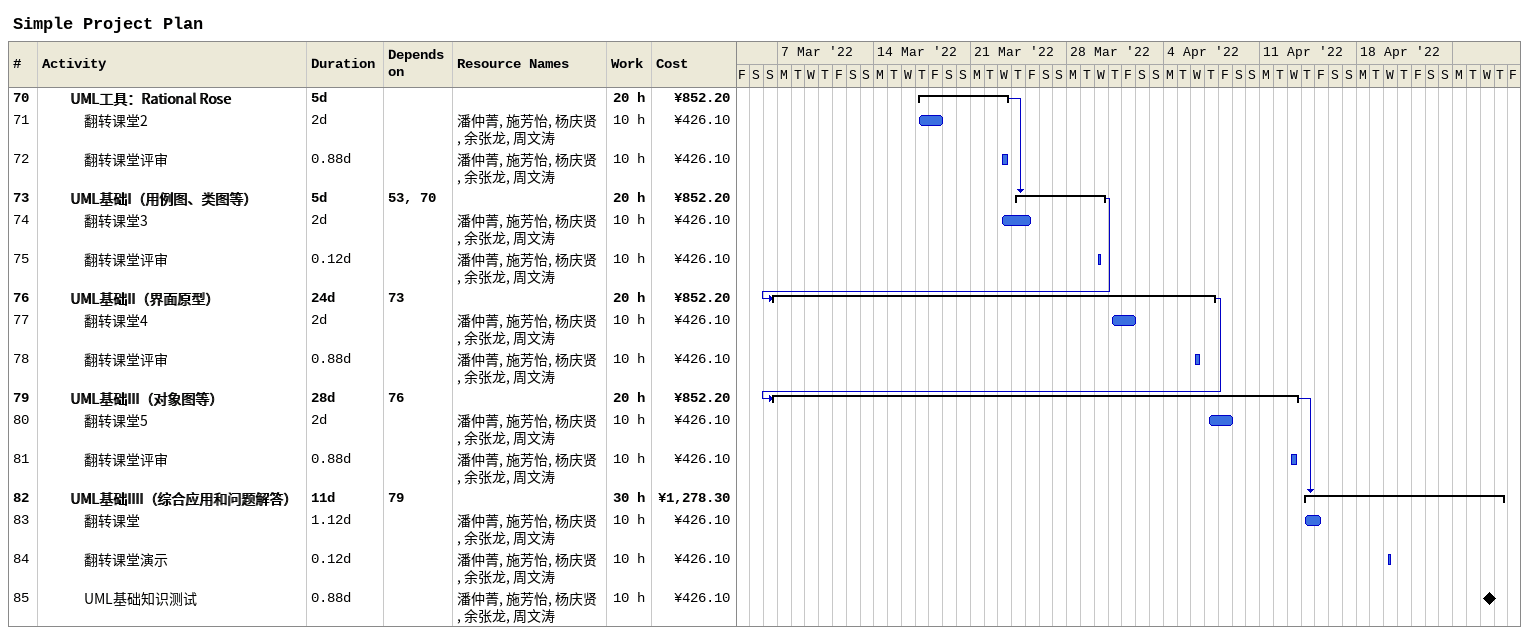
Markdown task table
Simple Project Plan

| ID | Level | Task | Duration | Start | Finish | Predecessors | Resources | Work (h) | Cost (¥) |
|---|---|---|---|---|---|---|---|---|---|
| 70 | 3 | **UML工具：Rational Rose** | 5d | 2022-03-17 | 2022-03-23 |  |  | 20 | 852.20 |
| 71 | 4 | 翻转课堂2 | 2d | 2022-03-17 | 2022-03-19 |  | 潘仲菁, 施芳怡, 杨庆贤, 余张龙, 周文涛 | 10 | 426.10 |
| 72 | 4 | 翻转课堂评审 | 0.88d | 2022-03-23 | 2022-03-23 |  | 潘仲菁, 施芳怡, 杨庆贤, 余张龙, 周文涛 | 10 | 426.10 |
| 73 | 3 | **UML基础I（用例图、类图等）** | 5d | 2022-03-24 | 2022-03-30 | 53, 70 |  | 20 | 852.20 |
| 74 | 4 | 翻转课堂3 | 2d | 2022-03-23 | 2022-03-25 |  | 潘仲菁, 施芳怡, 杨庆贤, 余张龙, 周文涛 | 10 | 426.10 |
| 75 | 4 | 翻转课堂评审 | 0.12d | 2022-03-30 | 2022-03-30 |  | 潘仲菁, 施芳怡, 杨庆贤, 余张龙, 周文涛 | 10 | 426.10 |
| 76 | 3 | **UML基础II（界面原型）** | 24d | 2022-03-06 | 2022-04-07 | 73 |  | 20 | 852.20 |
| 77 | 4 | 翻转课堂4 | 2d | 2022-03-31 | 2022-04-02 |  | 潘仲菁, 施芳怡, 杨庆贤, 余张龙, 周文涛 | 10 | 426.10 |
| 78 | 4 | 翻转课堂评审 | 0.88d | 2022-04-06 | 2022-04-06 |  | 潘仲菁, 施芳怡, 杨庆贤, 余张龙, 周文涛 | 10 | 426.10 |
| 79 | 3 | **UML基础III（对象图等）** | 28d | 2022-03-06 | 2022-04-13 | 76 |  | 20 | 852.20 |
| 80 | 4 | 翻转课堂5 | 2d | 2022-04-07 | 2022-04-09 |  | 潘仲菁, 施芳怡, 杨庆贤, 余张龙, 周文涛 | 10 | 426.10 |
| 81 | 4 | 翻转课堂评审 | 0.88d | 2022-04-13 | 2022-04-13 |  | 潘仲菁, 施芳怡, 杨庆贤, 余张龙, 周文涛 | 10 | 426.10 |
| 82 | 3 | **UML基础IIII（综合应用和问题解答）** | 11d | 2022-04-14 | 2022-04-28 | 79 |  | 30 | 1278.30 |
| 83 | 4 | 翻转课堂 | 1.12d | 2022-04-14 | 2022-04-15 |  | 潘仲菁, 施芳怡, 杨庆贤, 余张龙, 周文涛 | 10 | 426.10 |
| 84 | 4 | 翻转课堂演示 | 0.12d | 2022-04-20 | 2022-04-20 |  | 潘仲菁, 施芳怡, 杨庆贤, 余张龙, 周文涛 | 10 | 426.10 |
| 85 | 4 | UML基础知识测试 | 0.88d | 2022-04-27 | 2022-04-27 |  | 潘仲菁, 施芳怡, 杨庆贤, 余张龙, 周文涛 | 10 | 426.10 |
